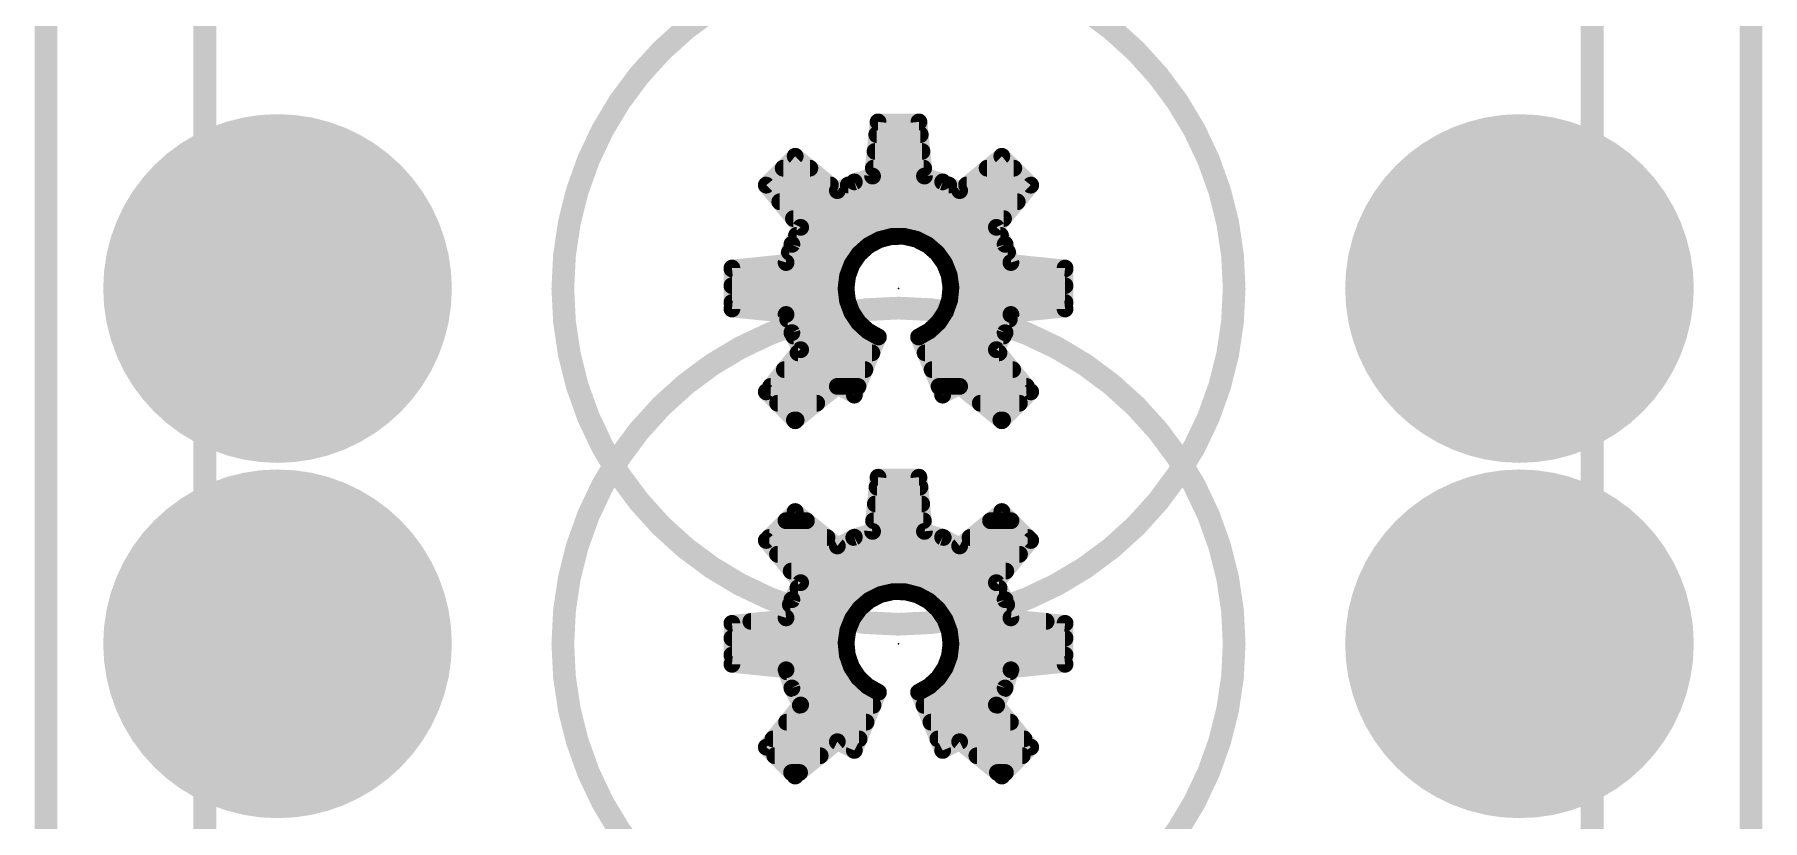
# Model space of a CAD drawing. Extents: x -17.8 to 15.3, y -5.1 to 28.
# Drawn here: x -0.1 to 15.34, y 11.12 to 18.14 of the extents above; entities that cross this region are included whole.
import ezdxf

# ---------------------------------------------------------------- set-up
doc = ezdxf.new("R2010")
doc.units = 0
for name, color, linetype in [('17', 110, 'CONTINUOUS'), ('20', 53, 'CONTINUOUS'), ('21', 41, 'CONTINUOUS'), ('22', 40, 'CONTINUOUS'), ('23', 53, 'CONTINUOUS'), ('24', 53, 'CONTINUOUS'), ('51', 53, 'CONTINUOUS')]:
    doc.layers.add(name, color=color, linetype=linetype)

# ---------------------------------------------------------------- blocks, each defined once
blk = doc.blocks.new('ROUNDP')
at = {"const_width": 0.5}
blk.add_lwpolyline([(0, -0.25, 1), (0, 0.25, 1), (0, -0.25)], format="xyb", dxfattribs=at)

msp = doc.modelspace()

# ---------------------------------------------------------------- linework, layer by layer
at = {"layer": '20', "const_width": 0.2032}
for points in [[(0, 0), (0, 27.94)], [(15.24, 27.94), (15.24, 0)]]:
    msp.add_lwpolyline(points, dxfattribs=at)
at = {"layer": '21'}
for points, const_width in [([(1.42, 17.575), (1.42, 21.7688)], 0.2032), ([(13.82, 17.575), (13.82, 21.7688)], 0.2032), ([(7.4372, 17.3638), (7.388, 16.8799)], 0.15), ([(7.4256, 17.25), (7.8144, 17.25)], 0.15), ([(7.8028, 17.3638), (7.4372, 17.3638)], 0.15), ([(7.852, 16.8799), (7.8028, 17.3638)], 0.15), ([(7.4104, 17.1), (7.8296, 17.1)], 0.15), ([(6.6965, 17.057), (6.438, 16.7985)], 0.15), ([(6.5895, 16.95), (6.8277, 16.95)], 0.15), ([(7.0735, 16.7496), (6.6965, 17.057)], 0.15), ([(7.3951, 16.95), (7.8449, 16.95)], 0.15), ([(8.5435, 17.057), (8.1665, 16.7496)], 0.15), ([(8.4123, 16.95), (8.6505, 16.95)], 0.15), ([(8.802, 16.7985), (8.5435, 17.057)], 0.15), ([(6.438, 16.7985), (6.7454, 16.4215)], 0.15), ([(6.4395, 16.8), (7.0117, 16.8)], 0.15), ([(7.2253, 16.8278), (7.0735, 16.7496)], 0.15), ([(7.1713, 16.8), (8.0687, 16.8)], 0.15), ([(7.388, 16.8799), (7.2253, 16.8278)], 0.15), ([(8.0147, 16.8278), (7.852, 16.8799)], 0.15), ([(8.1665, 16.7496), (8.0147, 16.8278)], 0.15), ([(8.2283, 16.8), (8.8005, 16.8)], 0.15), ([(8.4946, 16.4215), (8.802, 16.7985)], 0.15), ([(6.5591, 16.65), (8.6809, 16.65)], 0.15), ([(6.6814, 16.5), (8.5586, 16.5)], 0.15), ([(6.7454, 16.4215), (6.6672, 16.2697)], 0.15), ([(6.7086, 16.35), (8.5314, 16.35)], 0.15), ([(7.3511, 16.2589), (7.4501, 16.3118)], 0.15), ([(7.4501, 16.3118), (7.5588, 16.3396)], 0.15), ([(7.5588, 16.3396), (7.671, 16.3408)], 0.15), ([(7.671, 16.3408), (7.7802, 16.3154)], 0.15), ([(7.7802, 16.3154), (7.8803, 16.2646)], 0.15), ([(8.5728, 16.2697), (8.4946, 16.4215)], 0.15), ([(6.6672, 16.2697), (6.6151, 16.107)], 0.15), ([(6.6449, 16.2), (7.2854, 16.2)], 0.15), ([(7.2042, 16.0914), (7.2676, 16.184)], 0.15), ([(7.2676, 16.184), (7.3511, 16.2589)], 0.15), ([(7.8803, 16.2646), (7.9655, 16.1916)], 0.15), ([(7.9557, 16.2), (8.5951, 16.2)], 0.15), ([(7.9655, 16.1916), (8.0309, 16.1004)], 0.15), ([(8.6249, 16.107), (8.5728, 16.2697)], 0.15), ([(6.6151, 16.107), (6.1312, 16.0578)], 0.15), ([(6.1312, 16.0578), (6.1312, 15.6922)], 0.15), ([(6.1312, 16.05), (7.1886, 16.05)], 0.15), ([(7.1512, 15.875), (7.1647, 15.9864)], 0.15), ([(7.1647, 15.9864), (7.2042, 16.0914)], 0.15), ([(8.0309, 16.1004), (8.0727, 15.9963)], 0.15), ([(8.0511, 16.05), (9.1088, 16.05)], 0.15), ([(8.0727, 15.9963), (8.0885, 15.8852)], 0.15), ([(9.1088, 16.0578), (8.6249, 16.107)], 0.15), ([(9.1088, 15.6922), (9.1088, 16.0578)], 0.15), ([(6.1312, 15.9), (7.1542, 15.9)], 0.15), ([(7.1641, 15.7656), (7.1512, 15.875)], 0.15), ([(8.0885, 15.8852), (8.0776, 15.7735)], 0.15), ([(8.0864, 15.9), (9.1088, 15.9)], 0.15), ([(6.1312, 15.75), (7.1699, 15.75)], 0.15), ([(6.1312, 15.6922), (6.6151, 15.643)], 0.15), ([(7.2023, 15.6622), (7.1641, 15.7656)], 0.15), ([(8.0776, 15.7735), (8.0403, 15.6677)], 0.15), ([(8.0693, 15.75), (9.1088, 15.75)], 0.15), ([(8.6249, 15.643), (9.1088, 15.6922)], 0.15), ([(6.6151, 15.643), (6.6672, 15.4803)], 0.15), ([(6.6289, 15.6), (7.2438, 15.6)], 0.15), ([(7.2635, 15.5705), (7.2023, 15.6622)], 0.15), ([(7.3444, 15.4957), (7.2635, 15.5705)], 0.15), ([(7.979, 15.5737), (7.8972, 15.497)], 0.15), ([(8.0403, 15.6677), (7.979, 15.5737)], 0.15), ([(7.9962, 15.6), (8.6111, 15.6)], 0.15), ([(8.5728, 15.4803), (8.6249, 15.643)], 0.15), ([(6.6672, 15.4803), (6.7454, 15.3285)], 0.15), ([(6.6828, 15.45), (7.4261, 15.45)], 0.15), ([(7.2253, 14.9222), (7.4406, 15.4419)], 0.15), ([(7.4406, 15.4419), (7.3444, 15.4957)], 0.15), ([(7.8972, 15.497), (7.7994, 15.4419)], 0.15), ([(7.7994, 15.4419), (8.0147, 14.9222)], 0.15), ([(7.8138, 15.45), (8.5572, 15.45)], 0.15), ([(8.4946, 15.3285), (8.5728, 15.4803)], 0.15), ([(6.7454, 15.3285), (6.438, 14.9515)], 0.15), ([(6.7222, 15.3), (7.3818, 15.3)], 0.15), ([(7.8582, 15.3), (8.5178, 15.3)], 0.15), ([(8.802, 14.9515), (8.4946, 15.3285)], 0.15), ([(6.5999, 15.15), (7.3197, 15.15)], 0.15), ([(7.9203, 15.15), (8.6401, 15.15)], 0.15), ([(6.438, 14.9515), (6.6965, 14.693)], 0.15), ([(6.4775, 15), (7.073, 15)], 0.15), ([(6.6965, 14.693), (7.0735, 15.0004)], 0.15), ([(7.0735, 15.0004), (7.2253, 14.9222)], 0.15), ([(7.0743, 15), (7.2575, 15)], 0.15), ([(7.9825, 15), (8.1657, 15)], 0.15), ([(8.0147, 14.9222), (8.1665, 15.0004)], 0.15), ([(8.1665, 15.0004), (8.5435, 14.693)], 0.15), ([(8.167, 15), (8.7625, 15)], 0.15), ([(8.5435, 14.693), (8.802, 14.9515)], 0.15), ([(6.5395, 14.85), (6.889, 14.85)], 0.15), ([(8.351, 14.85), (8.7005, 14.85)], 0.15), ([(6.6895, 14.7), (6.7051, 14.7)], 0.15), ([(8.5349, 14.7), (8.5505, 14.7)], 0.15), ([(1.42, 14.175), (1.42, 9.9812)], 0.2032), ([(13.82, 14.175), (13.82, 9.9812)], 0.2032)]:
    msp.add_lwpolyline(points, dxfattribs=dict(at, const_width=const_width))
for points, const_width in [([(7.62, 12.875, 1), (7.62, 18.875, 1), (7.62, 12.875)], 0.2032), ([(1.3692, 17.575, 1), (1.4708, 17.575)], 0.1016), ([(13.7692, 17.575, 1), (13.8708, 17.575)], 0.1016), ([(7.4256, 17.2875, 1), (7.4256, 17.2125)], 0.075), ([(7.4372, 17.4013, 1), (7.4372, 17.3263)], 0.075), ([(7.4745, 17.36, 1), (7.3999, 17.3676)], 0.075), ([(7.8401, 17.3676, 1), (7.7655, 17.36)], 0.075), ([(7.8028, 17.3263, 1), (7.8028, 17.4013)], 0.075), ([(7.8144, 17.2125, 1), (7.8144, 17.2875)], 0.075), ([(7.4104, 17.1375, 1), (7.4104, 17.0625)], 0.075), ([(7.8296, 17.0625, 1), (7.8296, 17.1375)], 0.075), ([(6.5895, 16.9875, 1), (6.5895, 16.9125)], 0.075), ([(6.7202, 17.0861, 1), (6.6728, 17.0279)], 0.075), ([(6.723, 17.0305, 1), (6.67, 17.0835)], 0.075), ([(6.8277, 16.9125, 1), (6.8277, 16.9875)], 0.075), ([(7.3951, 16.9875, 1), (7.3951, 16.9125)], 0.075), ([(7.8449, 16.9125, 1), (7.8449, 16.9875)], 0.075), ([(8.4123, 16.9875, 1), (8.4123, 16.9125)], 0.075), ([(8.57, 17.0835, 1), (8.517, 17.0305)], 0.075), ([(8.5672, 17.0279, 1), (8.5198, 17.0861)], 0.075), ([(8.6505, 16.9125, 1), (8.6505, 16.9875)], 0.075), ([(6.4671, 16.8222, 1), (6.4089, 16.7748)], 0.075), ([(6.4115, 16.825, 1), (6.4645, 16.772)], 0.075), ([(6.4395, 16.8375, 1), (6.4395, 16.7625)], 0.075), ([(7.0117, 16.7625, 1), (7.0117, 16.8375)], 0.075), ([(7.1713, 16.8375, 1), (7.1713, 16.7625)], 0.075), ([(7.2139, 16.8635, 1), (7.2368, 16.7921)], 0.075), ([(7.2425, 16.7945, 1), (7.2082, 16.8612)], 0.075), ([(7.3507, 16.8837, 1), (7.4253, 16.8761)], 0.075), ([(7.3994, 16.8442, 1), (7.3766, 16.9156)], 0.075), ([(7.8634, 16.9156, 1), (7.8406, 16.8442)], 0.075), ([(7.8147, 16.8761, 1), (7.8893, 16.8837)], 0.075), ([(8.0318, 16.8612, 1), (7.9975, 16.7945)], 0.075), ([(8.0032, 16.7921, 1), (8.0261, 16.8635)], 0.075), ([(8.0687, 16.7625, 1), (8.0687, 16.8375)], 0.075), ([(8.2283, 16.8375, 1), (8.2283, 16.7625)], 0.075), ([(8.8311, 16.7748, 1), (8.7729, 16.8222)], 0.075), ([(8.7755, 16.772, 1), (8.8285, 16.825)], 0.075), ([(8.8005, 16.7625, 1), (8.8005, 16.8375)], 0.075), ([(6.5591, 16.6875, 1), (6.5591, 16.6125)], 0.075), ([(7.0563, 16.7829, 1), (7.0907, 16.7163)], 0.075), ([(7.0498, 16.7205, 1), (7.0972, 16.7787)], 0.075), ([(8.1428, 16.7787, 1), (8.1902, 16.7205)], 0.075), ([(8.1493, 16.7163, 1), (8.1837, 16.7829)], 0.075), ([(8.6809, 16.6125, 1), (8.6809, 16.6875)], 0.075), ([(6.6814, 16.5375, 1), (6.6814, 16.4625)], 0.075), ([(8.5586, 16.4625, 1), (8.5586, 16.5375)], 0.075), ([(6.7086, 16.3875, 1), (6.7086, 16.3125)], 0.075), ([(6.7787, 16.4043, 1), (6.7121, 16.4387)], 0.075), ([(6.7163, 16.3978, 1), (6.7745, 16.4452)], 0.075), ([(7.4408, 16.3481, 1), (7.4594, 16.2754)], 0.075), ([(7.4678, 16.2787, 1), (7.4324, 16.3448)], 0.075), ([(7.5584, 16.3771, 1), (7.5592, 16.3021)], 0.075), ([(7.5681, 16.3033, 1), (7.5495, 16.3759)], 0.075), ([(7.6795, 16.3774, 1), (7.6625, 16.3043)], 0.075), ([(7.6714, 16.3033, 1), (7.6706, 16.3783)], 0.075), ([(7.7972, 16.3488, 1), (7.7633, 16.2819)], 0.075), ([(7.7717, 16.2788, 1), (7.7888, 16.3519)], 0.075), ([(8.5279, 16.4387, 1), (8.4613, 16.4043)], 0.075), ([(8.4655, 16.4452, 1), (8.5237, 16.3978)], 0.075), ([(8.5314, 16.3125, 1), (8.5314, 16.3875)], 0.075), ([(6.6449, 16.2375, 1), (6.6449, 16.1625)], 0.075), ([(6.6338, 16.2868, 1), (6.7005, 16.2525)], 0.075), ([(6.7029, 16.2582, 1), (6.6315, 16.2811)], 0.075), ([(7.2425, 16.2119, 1), (7.2926, 16.1561)], 0.075), ([(7.2985, 16.1628, 1), (7.2366, 16.2052)], 0.075), ([(7.2854, 16.1625, 1), (7.2854, 16.2375)], 0.075), ([(7.3334, 16.292, 1), (7.3688, 16.2258)], 0.075), ([(7.3761, 16.231, 1), (7.3261, 16.2868)], 0.075), ([(7.9047, 16.2931, 1), (7.8559, 16.2362)], 0.075), ([(7.8634, 16.2312, 1), (7.8973, 16.2981)], 0.075), ([(7.9557, 16.2375, 1), (7.9557, 16.1625)], 0.075), ([(7.996, 16.2134, 1), (7.935, 16.1697)], 0.075), ([(7.9411, 16.1631, 1), (7.9899, 16.22)], 0.075), ([(8.6085, 16.2811, 1), (8.5371, 16.2582)], 0.075), ([(8.5395, 16.2525, 1), (8.6062, 16.2868)], 0.075), ([(8.5951, 16.1625, 1), (8.5951, 16.2375)], 0.075), ([(6.1687, 16.0578, 1), (6.0937, 16.0578)], 0.075), ([(6.1274, 16.0951, 1), (6.135, 16.0205)], 0.075), ([(6.1312, 16.0875, 1), (6.1312, 16.0125)], 0.075), ([(6.5794, 16.1184, 1), (6.6508, 16.0956)], 0.075), ([(6.6189, 16.0697, 1), (6.6113, 16.1443)], 0.075), ([(7.2019, 15.9819, 1), (7.1274, 15.9909)], 0.075), ([(7.1732, 16.1126, 1), (7.2351, 16.0702)], 0.075), ([(7.2393, 16.0782, 1), (7.1691, 16.1046)], 0.075), ([(7.1886, 16.0125, 1), (7.1886, 16.0875)], 0.075), ([(8.0656, 16.1144, 1), (7.9961, 16.0864)], 0.075), ([(8.0004, 16.0785, 1), (8.0613, 16.1222)], 0.075), ([(8.0511, 16.0875, 1), (8.0511, 16.0125)], 0.075), ([(8.1098, 16.0016, 1), (8.0355, 15.991)], 0.075), ([(8.6287, 16.1443, 1), (8.6211, 16.0697)], 0.075), ([(8.5892, 16.0956, 1), (8.6606, 16.1184)], 0.075), ([(9.1463, 16.0578, 1), (9.0713, 16.0578)], 0.075), ([(9.105, 16.0205, 1), (9.1126, 16.0951)], 0.075), ([(9.1088, 16.0125, 1), (9.1088, 16.0875)], 0.075), ([(6.1312, 15.9375, 1), (6.1312, 15.8625)], 0.075), ([(7.1884, 15.8794, 1), (7.114, 15.8706)], 0.075), ([(7.114, 15.8795, 1), (7.1884, 15.8705)], 0.075), ([(7.1296, 15.9996, 1), (7.1997, 15.9732)], 0.075), ([(7.1542, 15.8625, 1), (7.1542, 15.9375)], 0.075), ([(8.0379, 15.9823, 1), (8.1075, 16.0102)], 0.075), ([(8.0864, 15.9375, 1), (8.0864, 15.8625)], 0.075), ([(8.1259, 15.8815, 1), (8.0512, 15.8888)], 0.075), ([(8.0514, 15.8799, 1), (8.1257, 15.8905)], 0.075), ([(9.1088, 15.8625, 1), (9.1088, 15.9375)], 0.075), ([(6.1312, 15.7875, 1), (6.1312, 15.7125)], 0.075), ([(6.135, 15.7295, 1), (6.1274, 15.6549)], 0.075), ([(7.1993, 15.7785, 1), (7.129, 15.7526)], 0.075), ([(7.1269, 15.7612, 1), (7.2014, 15.77)], 0.075), ([(7.1699, 15.7125, 1), (7.1699, 15.7875)], 0.075), ([(8.0693, 15.7875, 1), (8.0693, 15.7125)], 0.075), ([(8.0402, 15.7772, 1), (8.1149, 15.7698)], 0.075), ([(8.1129, 15.7611, 1), (8.0422, 15.786)], 0.075), ([(9.1126, 15.6549, 1), (9.105, 15.7295)], 0.075), ([(9.1088, 15.7125, 1), (9.1088, 15.7875)], 0.075), ([(6.0937, 15.6922, 1), (6.1687, 15.6922)], 0.075), ([(6.6508, 15.6544, 1), (6.5794, 15.6316)], 0.075), ([(6.6289, 15.6375, 1), (6.6289, 15.5625)], 0.075), ([(6.6113, 15.6057, 1), (6.6189, 15.6803)], 0.075), ([(7.2335, 15.683, 1), (7.1711, 15.6413)], 0.075), ([(7.1671, 15.6492, 1), (7.2375, 15.6751)], 0.075), ([(7.289, 15.5981, 1), (7.2381, 15.543)], 0.075), ([(7.2323, 15.5497, 1), (7.2947, 15.5914)], 0.075), ([(7.2438, 15.5625, 1), (7.2438, 15.6375)], 0.075), ([(7.9476, 15.5942, 1), (8.0105, 15.5532)], 0.075), ([(8.0047, 15.5463, 1), (7.9534, 15.601)], 0.075), ([(7.9962, 15.6375, 1), (7.9962, 15.5625)], 0.075), ([(8.005, 15.6801, 1), (8.0757, 15.6552)], 0.075), ([(8.0718, 15.6472, 1), (8.0089, 15.6881)], 0.075), ([(8.6211, 15.6803, 1), (8.6287, 15.6057)], 0.075), ([(8.6606, 15.6316, 1), (8.5892, 15.6544)], 0.075), ([(8.6111, 15.5625, 1), (8.6111, 15.6375)], 0.075), ([(9.0713, 15.6922, 1), (9.1463, 15.6922)], 0.075), ([(6.7005, 15.4975, 1), (6.6338, 15.4632)], 0.075), ([(6.6315, 15.4689, 1), (6.7029, 15.4918)], 0.075), ([(6.6828, 15.4875, 1), (6.6828, 15.4125)], 0.075), ([(7.3628, 15.5285, 1), (7.3261, 15.463)], 0.075), ([(7.319, 15.4682, 1), (7.3699, 15.5233)], 0.075), ([(7.4752, 15.4275, 1), (7.406, 15.4563)], 0.075), ([(7.4223, 15.4092, 1), (7.4589, 15.4746)], 0.075), ([(7.4261, 15.4125, 1), (7.4261, 15.4875)], 0.075), ([(7.834, 15.4563, 1), (7.7648, 15.4275)], 0.075), ([(7.781, 15.4746, 1), (7.8178, 15.4092)], 0.075), ([(7.8138, 15.4875, 1), (7.8138, 15.4125)], 0.075), ([(7.8715, 15.5243, 1), (7.9228, 15.4696)], 0.075), ([(7.9156, 15.4643, 1), (7.8788, 15.5296)], 0.075), ([(8.5371, 15.4918, 1), (8.6085, 15.4689)], 0.075), ([(8.6062, 15.4632, 1), (8.5395, 15.4975)], 0.075), ([(8.5572, 15.4125, 1), (8.5572, 15.4875)], 0.075), ([(6.7222, 15.3375, 1), (6.7222, 15.2625)], 0.075), ([(6.7121, 15.3113, 1), (6.7787, 15.3457)], 0.075), ([(6.7745, 15.3048, 1), (6.7163, 15.3522)], 0.075), ([(7.3818, 15.2625, 1), (7.3818, 15.3375)], 0.075), ([(7.8582, 15.3375, 1), (7.8582, 15.2625)], 0.075), ([(8.5237, 15.3522, 1), (8.4655, 15.3048)], 0.075), ([(8.4613, 15.3457, 1), (8.5279, 15.3113)], 0.075), ([(8.5178, 15.2625, 1), (8.5178, 15.3375)], 0.075), ([(6.5999, 15.1875, 1), (6.5999, 15.1125)], 0.075), ([(7.3197, 15.1125, 1), (7.3197, 15.1875)], 0.075), ([(7.9203, 15.1875, 1), (7.9203, 15.1125)], 0.075), ([(8.6401, 15.1125, 1), (8.6401, 15.1875)], 0.075), ([(6.4645, 14.978, 1), (6.4115, 14.925)], 0.075), ([(6.4089, 14.9752, 1), (6.4671, 14.9278)], 0.075), ([(6.4775, 15.0375, 1), (6.4775, 14.9625)], 0.075), ([(7.0907, 15.0337, 1), (7.0563, 14.9671)], 0.075), ([(7.0743, 15.0375, 1), (7.0743, 14.9625)], 0.075), ([(7.0972, 14.9713, 1), (7.0498, 15.0295)], 0.075), ([(7.073, 14.9625, 1), (7.073, 15.0375)], 0.075), ([(7.2081, 14.8889, 1), (7.2425, 14.9555)], 0.075), ([(7.2575, 14.9625, 1), (7.2575, 15.0375)], 0.075), ([(7.9825, 15.0375, 1), (7.9825, 14.9625)], 0.075), ([(7.9975, 14.9555, 1), (8.0319, 14.8889)], 0.075), ([(8.1902, 15.0295, 1), (8.1428, 14.9713)], 0.075), ([(8.167, 15.0375, 1), (8.167, 14.9625)], 0.075), ([(8.1837, 14.9671, 1), (8.1493, 15.0337)], 0.075), ([(8.1657, 14.9625, 1), (8.1657, 15.0375)], 0.075), ([(8.7625, 14.9625, 1), (8.7625, 15.0375)], 0.075), ([(8.7729, 14.9278, 1), (8.8311, 14.9752)], 0.075), ([(8.8285, 14.925, 1), (8.7755, 14.978)], 0.075), ([(6.5395, 14.8875, 1), (6.5395, 14.8125)], 0.075), ([(6.889, 14.8125, 1), (6.889, 14.8875)], 0.075), ([(7.1907, 14.9366, 1), (7.2599, 14.9078)], 0.075), ([(7.9801, 14.9078, 1), (8.0493, 14.9366)], 0.075), ([(8.351, 14.8875, 1), (8.351, 14.8125)], 0.075), ([(8.7005, 14.8125, 1), (8.7005, 14.8875)], 0.075), ([(6.6895, 14.7375, 1), (6.6895, 14.6625)], 0.075), ([(6.6728, 14.7221, 1), (6.7202, 14.6639)], 0.075), ([(6.67, 14.6665, 1), (6.723, 14.7195)], 0.075), ([(6.7051, 14.6625, 1), (6.7051, 14.7375)], 0.075), ([(8.5349, 14.7375, 1), (8.5349, 14.6625)], 0.075), ([(8.517, 14.7195, 1), (8.57, 14.6665)], 0.075), ([(8.5198, 14.6639, 1), (8.5672, 14.7221)], 0.075), ([(8.5505, 14.6625, 1), (8.5505, 14.7375)], 0.075), ([(1.4708, 14.175, 1), (1.3692, 14.175)], 0.1016), ([(13.8708, 14.175, 1), (13.7692, 14.175)], 0.1016)]:
    msp.add_lwpolyline(points, format="xyb", dxfattribs=dict(at, const_width=const_width))
at = {"layer": '22'}
for points, const_width in [([(1.42, 14.4), (1.42, 18.5938)], 0.2032), ([(13.82, 14.4), (13.82, 18.5938)], 0.2032), ([(7.388, 13.7049), (7.4372, 14.1888)], 0.15), ([(7.4372, 14.1888), (7.8028, 14.1888)], 0.15), ([(7.8028, 14.1888), (7.852, 13.7049)], 0.15), ([(7.4282, 14.1), (7.8118, 14.1)], 0.15), ([(6.438, 13.6235), (6.6965, 13.882)], 0.15), ([(6.6965, 13.882), (7.0735, 13.5746)], 0.15), ([(7.4129, 13.95), (7.8271, 13.95)], 0.15), ([(8.1665, 13.5746), (8.5435, 13.882)], 0.15), ([(8.5435, 13.882), (8.802, 13.6235)], 0.15), ([(6.6145, 13.8), (6.7971, 13.8)], 0.15), ([(7.2253, 13.6528), (7.388, 13.7049)], 0.15), ([(7.3977, 13.8), (7.8423, 13.8)], 0.15), ([(7.852, 13.7049), (8.0147, 13.6528)], 0.15), ([(8.4429, 13.8), (8.6255, 13.8)], 0.15), ([(6.7454, 13.2465), (6.438, 13.6235)], 0.15), ([(6.4645, 13.65), (6.981, 13.65)], 0.15), ([(7.0735, 13.5746), (7.2253, 13.6528)], 0.15), ([(7.2199, 13.65), (8.0201, 13.65)], 0.15), ([(8.0147, 13.6528), (8.1665, 13.5746)], 0.15), ([(8.259, 13.65), (8.7755, 13.65)], 0.15), ([(8.802, 13.6235), (8.4946, 13.2465)], 0.15), ([(6.5387, 13.5), (8.7013, 13.5)], 0.15), ([(6.661, 13.35), (8.579, 13.35)], 0.15), ([(6.6672, 13.0947), (6.7454, 13.2465)], 0.15), ([(8.4946, 13.2465), (8.5728, 13.0947)], 0.15), ([(6.6151, 12.932), (6.6672, 13.0947)], 0.15), ([(6.7214, 13.2), (8.5186, 13.2)], 0.15), ([(7.3597, 13.0896), (7.2745, 13.0166)], 0.15), ([(7.4598, 13.1404), (7.3597, 13.0896)], 0.15), ([(7.569, 13.1658), (7.4598, 13.1404)], 0.15), ([(7.6812, 13.1646), (7.569, 13.1658)], 0.15), ([(7.7899, 13.1368), (7.6812, 13.1646)], 0.15), ([(7.8889, 13.0839), (7.7899, 13.1368)], 0.15), ([(7.9724, 13.009), (7.8889, 13.0839)], 0.15), ([(8.5728, 13.0947), (8.6249, 12.932)], 0.15), ([(6.1312, 12.8828), (6.6151, 12.932)], 0.15), ([(6.3004, 12.9), (7.199, 12.9)], 0.15), ([(6.6529, 13.05), (7.3135, 13.05)], 0.15), ([(7.2092, 12.9254), (7.1673, 12.8213)], 0.15), ([(7.2745, 13.0166), (7.2092, 12.9254)], 0.15), ([(7.9267, 13.05), (8.5871, 13.05)], 0.15), ([(8.0358, 12.9164), (7.9724, 13.009)], 0.15), ([(8.0753, 12.8114), (8.0358, 12.9164)], 0.15), ([(8.042, 12.9), (8.9396, 12.9)], 0.15), ([(8.6249, 12.932), (9.1088, 12.8828)], 0.15), ([(6.1312, 12.5172), (6.1312, 12.8828)], 0.15), ([(6.1312, 12.75), (7.1572, 12.75)], 0.15), ([(7.1673, 12.8213), (7.1515, 12.7102)], 0.15), ([(8.0888, 12.7), (8.0753, 12.8114)], 0.15), ([(8.0828, 12.75), (9.1088, 12.75)], 0.15), ([(9.1088, 12.8828), (9.1088, 12.5172)], 0.15), ([(6.1312, 12.6), (7.1623, 12.6)], 0.15), ([(7.1515, 12.7102), (7.1625, 12.5985)], 0.15), ([(7.1625, 12.5985), (7.1997, 12.4927)], 0.15), ([(8.0377, 12.4872), (8.0759, 12.5906)], 0.15), ([(8.0759, 12.5906), (8.0888, 12.7)], 0.15), ([(8.077, 12.6), (9.1088, 12.6)], 0.15), ([(6.6151, 12.468), (6.1312, 12.5172)], 0.15), ([(6.6672, 12.3053), (6.6151, 12.468)], 0.15), ([(6.6209, 12.45), (7.2275, 12.45)], 0.15), ([(7.1997, 12.4927), (7.261, 12.3987)], 0.15), ([(7.9765, 12.3955), (8.0377, 12.4872)], 0.15), ([(8.0129, 12.45), (8.6191, 12.45)], 0.15), ([(8.6249, 12.468), (8.5728, 12.3053)], 0.15), ([(9.1088, 12.5172), (8.6249, 12.468)], 0.15), ([(6.7454, 12.1535), (6.6672, 12.3053)], 0.15), ([(6.6699, 12.3), (7.3818, 12.3)], 0.15), ([(7.261, 12.3987), (7.3428, 12.322)], 0.15), ([(7.3428, 12.322), (7.4406, 12.2669)], 0.15), ([(7.7994, 12.2669), (7.8956, 12.3207)], 0.15), ([(7.8585, 12.3), (8.5701, 12.3)], 0.15), ([(7.8956, 12.3207), (7.9765, 12.3955)], 0.15), ([(8.5728, 12.3053), (8.4946, 12.1535)], 0.15), ([(6.438, 11.7765), (6.7454, 12.1535)], 0.15), ([(6.7425, 12.15), (7.3922, 12.15)], 0.15), ([(7.4406, 12.2669), (7.2253, 11.7472)], 0.15), ([(8.0147, 11.7472), (7.7994, 12.2669)], 0.15), ([(7.8478, 12.15), (8.4975, 12.15)], 0.15), ([(8.4946, 12.1535), (8.802, 11.7765)], 0.15), ([(6.6202, 12), (7.33, 12)], 0.15), ([(7.91, 12), (8.6198, 12)], 0.15), ([(6.4979, 11.85), (7.2679, 11.85)], 0.15), ([(7.0735, 11.8254), (6.6965, 11.518)], 0.15), ([(7.2253, 11.7472), (7.0735, 11.8254)], 0.15), ([(7.9721, 11.85), (8.7421, 11.85)], 0.15), ([(8.1665, 11.8254), (8.0147, 11.7472)], 0.15), ([(8.5435, 11.518), (8.1665, 11.8254)], 0.15), ([(6.6965, 11.518), (6.438, 11.7765)], 0.15), ([(6.5145, 11.7), (6.9197, 11.7)], 0.15), ([(8.3203, 11.7), (8.7255, 11.7)], 0.15), ([(8.802, 11.7765), (8.5435, 11.518)], 0.15), ([(6.6645, 11.55), (6.7357, 11.55)], 0.15), ([(8.5043, 11.55), (8.5755, 11.55)], 0.15)]:
    msp.add_lwpolyline(points, dxfattribs=dict(at, const_width=const_width))
for points, const_width in [([(7.62, 9.7, 1), (7.62, 15.7, 1), (7.62, 9.7)], 0.2032), ([(1.3692, 14.4, 1), (1.4708, 14.4)], 0.1016), ([(13.7692, 14.4, 1), (13.8708, 14.4)], 0.1016), ([(7.4372, 14.2263, 1), (7.4372, 14.1513)], 0.075), ([(7.4745, 14.185, 1), (7.3999, 14.1926)], 0.075), ([(7.8401, 14.1926, 1), (7.7655, 14.185)], 0.075), ([(7.8028, 14.1513, 1), (7.8028, 14.2263)], 0.075), ([(7.4282, 14.1375, 1), (7.4282, 14.0625)], 0.075), ([(7.8118, 14.0625, 1), (7.8118, 14.1375)], 0.075), ([(6.7202, 13.9111, 1), (6.6728, 13.8529)], 0.075), ([(6.723, 13.8555, 1), (6.67, 13.9085)], 0.075), ([(7.4129, 13.9875, 1), (7.4129, 13.9125)], 0.075), ([(7.8271, 13.9125, 1), (7.8271, 13.9875)], 0.075), ([(8.57, 13.9085, 1), (8.517, 13.8555)], 0.075), ([(8.5672, 13.8529, 1), (8.5198, 13.9111)], 0.075), ([(6.6145, 13.8375, 1), (6.6145, 13.7625)], 0.075), ([(6.7971, 13.7625, 1), (6.7971, 13.8375)], 0.075), ([(7.3507, 13.7087, 1), (7.4253, 13.7011)], 0.075), ([(7.3977, 13.8375, 1), (7.3977, 13.7625)], 0.075), ([(7.3994, 13.6692, 1), (7.3766, 13.7406)], 0.075), ([(7.8634, 13.7406, 1), (7.8406, 13.6692)], 0.075), ([(7.8147, 13.7011, 1), (7.8893, 13.7087)], 0.075), ([(7.8423, 13.7625, 1), (7.8423, 13.8375)], 0.075), ([(8.4429, 13.8375, 1), (8.4429, 13.7625)], 0.075), ([(8.6255, 13.7625, 1), (8.6255, 13.8375)], 0.075), ([(6.4671, 13.6472, 1), (6.4089, 13.5998)], 0.075), ([(6.4115, 13.65, 1), (6.4645, 13.597)], 0.075), ([(6.4645, 13.6875, 1), (6.4645, 13.6125)], 0.075), ([(6.981, 13.6125, 1), (6.981, 13.6875)], 0.075), ([(7.0563, 13.6079, 1), (7.0907, 13.5413)], 0.075), ([(7.0498, 13.5455, 1), (7.0972, 13.6037)], 0.075), ([(7.2199, 13.6875, 1), (7.2199, 13.6125)], 0.075), ([(7.2139, 13.6885, 1), (7.2368, 13.6171)], 0.075), ([(7.2425, 13.6195, 1), (7.2082, 13.6862)], 0.075), ([(8.0318, 13.6862, 1), (7.9975, 13.6195)], 0.075), ([(8.0032, 13.6171, 1), (8.0261, 13.6885)], 0.075), ([(8.0201, 13.6125, 1), (8.0201, 13.6875)], 0.075), ([(8.1428, 13.6037, 1), (8.1902, 13.5455)], 0.075), ([(8.1493, 13.5413, 1), (8.1837, 13.6079)], 0.075), ([(8.259, 13.6875, 1), (8.259, 13.6125)], 0.075), ([(8.8311, 13.5998, 1), (8.7729, 13.6472)], 0.075), ([(8.7755, 13.6125, 1), (8.7755, 13.6875)], 0.075), ([(8.7755, 13.597, 1), (8.8285, 13.65)], 0.075), ([(6.5387, 13.5375, 1), (6.5387, 13.4625)], 0.075), ([(8.7013, 13.4625, 1), (8.7013, 13.5375)], 0.075), ([(6.661, 13.3875, 1), (6.661, 13.3125)], 0.075), ([(6.7787, 13.2293, 1), (6.7121, 13.2637)], 0.075), ([(6.7163, 13.2228, 1), (6.7745, 13.2702)], 0.075), ([(8.5279, 13.2637, 1), (8.4613, 13.2293)], 0.075), ([(8.4655, 13.2702, 1), (8.5237, 13.2228)], 0.075), ([(8.579, 13.3125, 1), (8.579, 13.3875)], 0.075), ([(6.6338, 13.1118, 1), (6.7005, 13.0775)], 0.075), ([(6.7029, 13.0832, 1), (6.6315, 13.1061)], 0.075), ([(6.7214, 13.2375, 1), (6.7214, 13.1625)], 0.075), ([(7.3427, 13.1231, 1), (7.3766, 13.0562)], 0.075), ([(7.3841, 13.0612, 1), (7.3353, 13.1181)], 0.075), ([(7.4512, 13.1769, 1), (7.4683, 13.1038)], 0.075), ([(7.4767, 13.1069, 1), (7.4428, 13.1738)], 0.075), ([(7.5694, 13.2033, 1), (7.5686, 13.1283)], 0.075), ([(7.5775, 13.1293, 1), (7.5605, 13.2024)], 0.075), ([(7.6905, 13.2009, 1), (7.6719, 13.1283)], 0.075), ([(7.6808, 13.1271, 1), (7.6816, 13.2021)], 0.075), ([(7.8076, 13.1698, 1), (7.7722, 13.1037)], 0.075), ([(7.7806, 13.1004, 1), (7.7992, 13.1731)], 0.075), ([(7.9139, 13.1118, 1), (7.8639, 13.056)], 0.075), ([(7.8712, 13.0508, 1), (7.9066, 13.117)], 0.075), ([(8.5186, 13.1625, 1), (8.5186, 13.2375)], 0.075), ([(8.6085, 13.1061, 1), (8.5371, 13.0832)], 0.075), ([(8.5395, 13.0775, 1), (8.6062, 13.1118)], 0.075), ([(6.3004, 12.9375, 1), (6.3004, 12.8625)], 0.075), ([(6.5794, 12.9434, 1), (6.6508, 12.9206)], 0.075), ([(6.6189, 12.8947, 1), (6.6113, 12.9693)], 0.075), ([(6.6529, 13.0875, 1), (6.6529, 13.0125)], 0.075), ([(7.1787, 12.9472, 1), (7.2396, 12.9035)], 0.075), ([(7.2439, 12.9114, 1), (7.1744, 12.9394)], 0.075), ([(7.199, 12.8625, 1), (7.199, 12.9375)], 0.075), ([(7.2501, 13.045, 1), (7.2989, 12.9881)], 0.075), ([(7.305, 12.9947, 1), (7.244, 13.0384)], 0.075), ([(7.3135, 13.0125, 1), (7.3135, 13.0875)], 0.075), ([(7.9267, 13.0875, 1), (7.9267, 13.0125)], 0.075), ([(8.0034, 13.0302, 1), (7.9415, 12.9878)], 0.075), ([(7.9474, 12.9811, 1), (7.9975, 13.0369)], 0.075), ([(8.0709, 12.9296, 1), (8.0007, 12.9032)], 0.075), ([(8.042, 12.9375, 1), (8.042, 12.8625)], 0.075), ([(8.0049, 12.8952, 1), (8.0668, 12.9376)], 0.075), ([(8.5871, 13.0125, 1), (8.5871, 13.0875)], 0.075), ([(8.6287, 12.9693, 1), (8.6211, 12.8947)], 0.075), ([(8.5892, 12.9206, 1), (8.6606, 12.9434)], 0.075), ([(8.9396, 12.8625, 1), (8.9396, 12.9375)], 0.075), ([(6.1687, 12.8828, 1), (6.0937, 12.8828)], 0.075), ([(6.1274, 12.9201, 1), (6.135, 12.8455)], 0.075), ([(6.1312, 12.7875, 1), (6.1312, 12.7125)], 0.075), ([(7.1325, 12.8352, 1), (7.2021, 12.8073)], 0.075), ([(7.2045, 12.816, 1), (7.1302, 12.8266)], 0.075), ([(7.1572, 12.7125, 1), (7.1572, 12.7875)], 0.075), ([(8.1126, 12.8159, 1), (8.0381, 12.8069)], 0.075), ([(8.0403, 12.7982, 1), (8.1104, 12.8246)], 0.075), ([(8.0828, 12.7875, 1), (8.0828, 12.7125)], 0.075), ([(9.1463, 12.8828, 1), (9.0713, 12.8828)], 0.075), ([(9.105, 12.8455, 1), (9.1126, 12.9201)], 0.075), ([(9.1088, 12.7125, 1), (9.1088, 12.7875)], 0.075), ([(6.1312, 12.6375, 1), (6.1312, 12.5625)], 0.075), ([(7.1888, 12.7138, 1), (7.1141, 12.7065)], 0.075), ([(7.1143, 12.7155, 1), (7.1886, 12.7049)], 0.075), ([(7.1978, 12.611, 1), (7.1271, 12.5861)], 0.075), ([(7.1623, 12.5625, 1), (7.1623, 12.6375)], 0.075), ([(8.077, 12.6375, 1), (8.077, 12.5625)], 0.075), ([(8.111, 12.5776, 1), (8.0407, 12.6035)], 0.075), ([(8.126, 12.6956, 1), (8.0516, 12.7044)], 0.075), ([(8.0516, 12.6955, 1), (8.126, 12.7045)], 0.075), ([(9.1088, 12.5625, 1), (9.1088, 12.6375)], 0.075), ([(6.135, 12.5545, 1), (6.1274, 12.4799)], 0.075), ([(6.0937, 12.5172, 1), (6.1687, 12.5172)], 0.075), ([(6.6508, 12.4794, 1), (6.5794, 12.4566)], 0.075), ([(6.6209, 12.4875, 1), (6.6209, 12.4125)], 0.075), ([(6.6113, 12.4307, 1), (6.6189, 12.5053)], 0.075), ([(7.1251, 12.5948, 1), (7.1998, 12.6022)], 0.075), ([(7.2311, 12.5131, 1), (7.1682, 12.4722)], 0.075), ([(7.1643, 12.4802, 1), (7.235, 12.5051)], 0.075), ([(7.2275, 12.4125, 1), (7.2275, 12.4875)], 0.075), ([(8.0129, 12.4875, 1), (8.0129, 12.4125)], 0.075), ([(8.0025, 12.5001, 1), (8.0729, 12.4742)], 0.075), ([(8.0689, 12.4663, 1), (8.0065, 12.508)], 0.075), ([(8.0386, 12.595, 1), (8.1131, 12.5862)], 0.075), ([(8.6211, 12.5053, 1), (8.6287, 12.4307)], 0.075), ([(8.6606, 12.4566, 1), (8.5892, 12.4794)], 0.075), ([(8.6191, 12.4125, 1), (8.6191, 12.4875)], 0.075), ([(9.0713, 12.5172, 1), (9.1463, 12.5172)], 0.075), ([(9.1126, 12.4799, 1), (9.105, 12.5545)], 0.075), ([(6.7005, 12.3225, 1), (6.6338, 12.2882)], 0.075), ([(6.6699, 12.3375, 1), (6.6699, 12.2625)], 0.075), ([(7.2866, 12.426, 1), (7.2353, 12.3713)], 0.075), ([(7.2295, 12.3782, 1), (7.2924, 12.4192)], 0.075), ([(7.3612, 12.3546, 1), (7.3244, 12.2893)], 0.075), ([(7.3172, 12.2946, 1), (7.3685, 12.3493)], 0.075), ([(7.3818, 12.2625, 1), (7.3818, 12.3375)], 0.075), ([(7.8585, 12.3375, 1), (7.8585, 12.2625)], 0.075), ([(7.8701, 12.3483, 1), (7.921, 12.2932)], 0.075), ([(7.9139, 12.288, 1), (7.8772, 12.3535)], 0.075), ([(7.9453, 12.4164, 1), (8.0077, 12.3747)], 0.075), ([(8.0019, 12.368, 1), (7.951, 12.4231)], 0.075), ([(8.6062, 12.2882, 1), (8.5395, 12.3225)], 0.075), ([(8.5701, 12.2625, 1), (8.5701, 12.3375)], 0.075), ([(6.6315, 12.2939, 1), (6.7029, 12.3168)], 0.075), ([(6.7425, 12.1875, 1), (6.7425, 12.1125)], 0.075), ([(6.7121, 12.1363, 1), (6.7787, 12.1707)], 0.075), ([(6.7745, 12.1298, 1), (6.7163, 12.1772)], 0.075), ([(7.3922, 12.1125, 1), (7.3922, 12.1875)], 0.075), ([(7.4752, 12.2525, 1), (7.406, 12.2813)], 0.075), ([(7.4222, 12.2342, 1), (7.459, 12.2996)], 0.075), ([(7.834, 12.2813, 1), (7.7648, 12.2525)], 0.075), ([(7.7811, 12.2996, 1), (7.8177, 12.2342)], 0.075), ([(7.8478, 12.1875, 1), (7.8478, 12.1125)], 0.075), ([(8.5237, 12.1772, 1), (8.4655, 12.1298)], 0.075), ([(8.4613, 12.1707, 1), (8.5279, 12.1363)], 0.075), ([(8.4975, 12.1125, 1), (8.4975, 12.1875)], 0.075), ([(8.5371, 12.3168, 1), (8.6085, 12.2939)], 0.075), ([(6.6202, 12.0375, 1), (6.6202, 11.9625)], 0.075), ([(7.33, 11.9625, 1), (7.33, 12.0375)], 0.075), ([(7.91, 12.0375, 1), (7.91, 11.9625)], 0.075), ([(8.6198, 11.9625, 1), (8.6198, 12.0375)], 0.075), ([(6.4979, 11.8875, 1), (6.4979, 11.8125)], 0.075), ([(7.0907, 11.8587, 1), (7.0563, 11.7921)], 0.075), ([(7.0972, 11.7963, 1), (7.0498, 11.8545)], 0.075), ([(7.2679, 11.8125, 1), (7.2679, 11.8875)], 0.075), ([(7.9721, 11.8875, 1), (7.9721, 11.8125)], 0.075), ([(8.1902, 11.8545, 1), (8.1428, 11.7963)], 0.075), ([(8.1837, 11.7921, 1), (8.1493, 11.8587)], 0.075), ([(8.7421, 11.8125, 1), (8.7421, 11.8875)], 0.075), ([(6.4645, 11.803, 1), (6.4115, 11.75)], 0.075), ([(6.4089, 11.8002, 1), (6.4671, 11.7528)], 0.075), ([(6.5145, 11.7375, 1), (6.5145, 11.6625)], 0.075), ([(6.9197, 11.6625, 1), (6.9197, 11.7375)], 0.075), ([(7.1907, 11.7616, 1), (7.2599, 11.7328)], 0.075), ([(7.2081, 11.7139, 1), (7.2425, 11.7805)], 0.075), ([(7.9975, 11.7805, 1), (8.0319, 11.7139)], 0.075), ([(7.9801, 11.7328, 1), (8.0493, 11.7616)], 0.075), ([(8.3203, 11.7375, 1), (8.3203, 11.6625)], 0.075), ([(8.7255, 11.6625, 1), (8.7255, 11.7375)], 0.075), ([(8.7729, 11.7528, 1), (8.8311, 11.8002)], 0.075), ([(8.8285, 11.75, 1), (8.7755, 11.803)], 0.075), ([(6.6645, 11.5875, 1), (6.6645, 11.5125)], 0.075), ([(6.6728, 11.5471, 1), (6.7202, 11.4889)], 0.075), ([(6.7357, 11.5125, 1), (6.7357, 11.5875)], 0.075), ([(8.5043, 11.5875, 1), (8.5043, 11.5125)], 0.075), ([(8.5198, 11.4889, 1), (8.5672, 11.5471)], 0.075), ([(8.5755, 11.5125, 1), (8.5755, 11.5875)], 0.075), ([(6.67, 11.4915, 1), (6.723, 11.5445)], 0.075), ([(8.517, 11.5445, 1), (8.57, 11.4915)], 0.075)]:
    msp.add_lwpolyline(points, format="xyb", dxfattribs=dict(at, const_width=const_width))
at = {"layer": '23'}
msp.add_point((7.62, 15.875), dxfattribs=at)
msp.add_point((7.62, 15.875), dxfattribs=at)
at = {"layer": '24'}
msp.add_point((7.62, 12.7), dxfattribs=at)
msp.add_point((7.62, 12.7), dxfattribs=at)
at = {"layer": '51', "const_width": 0.2032}
for points in [[(1.42, 14.175), (1.42, 17.575)], [(13.82, 17.575), (13.82, 14.175)]]:
    msp.add_lwpolyline(points, dxfattribs=at)
at = {"layer": '51', "const_width": 0.1016}
for points in [[(1.4708, 17.575, 1), (1.3692, 17.575)], [(13.8708, 17.575, 1), (13.7692, 17.575)], [(1.3692, 14.175, 1), (1.4708, 14.175)], [(13.7692, 14.175, 1), (13.8708, 14.175)]]:
    msp.add_lwpolyline(points, format="xyb", dxfattribs=at)

# ---------------------------------------------------------------- block references
at = {"layer": '17', "xscale": 3.116, "yscale": 3.116}
for p in [(2.07, 15.875), (2.07, 15.875), (13.17, 15.875), (13.17, 15.875)]:
    msp.add_blockref('ROUNDP', p, dxfattribs=at)
at = {"layer": '17', "xscale": 3.116, "yscale": 3.116, "rotation": 180}
for p in [(2.07, 12.7), (2.07, 12.7), (13.17, 12.7), (13.17, 12.7)]:
    msp.add_blockref('ROUNDP', p, dxfattribs=at)

doc.saveas('drawing.dxf')
